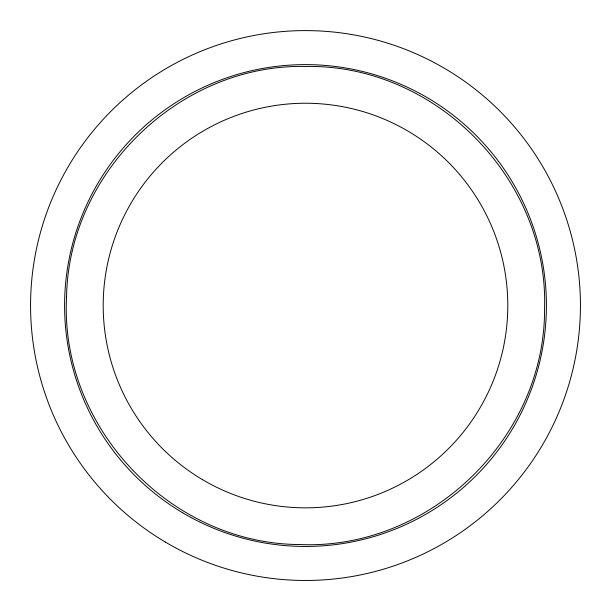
<?xml version="1.0" encoding="UTF-8"?>
<svg xmlns="http://www.w3.org/2000/svg" width="611" height="611" viewBox="0 0 611 611"><rect width="100%" height="100%" fill="white"/><g stroke="black" fill="none" stroke-linecap="round" stroke-linejoin="round"><path stroke-width="0.92" d="M66.568 297.19C59.488 426.738 170.202 544.088 299.94 544.546C429.556 550.121 545.608 438.049 544.561 308.318C548.625 178.649 435.215 63.903 305.5 66.462C180.352 63.819 68.302 172.027 66.568 297.19M202.317 479.543A202.294 202.294 0 0 0 507.787 307.891A202.294 202.294 0 0 0 206.396 129.181A202.294 202.294 0 0 0 202.317 479.543M182.62 512.759A240.917 240.917 0 0 0 546.402 308.341A240.917 240.917 0 0 0 187.478 95.507A240.917 240.917 0 0 0 182.62 512.759M165.268 542.026A274.942 274.942 0 0 0 580.419 308.738A274.942 274.942 0 0 0 170.813 65.851A274.942 274.942 0 0 0 165.268 542.026"/></g></svg>
